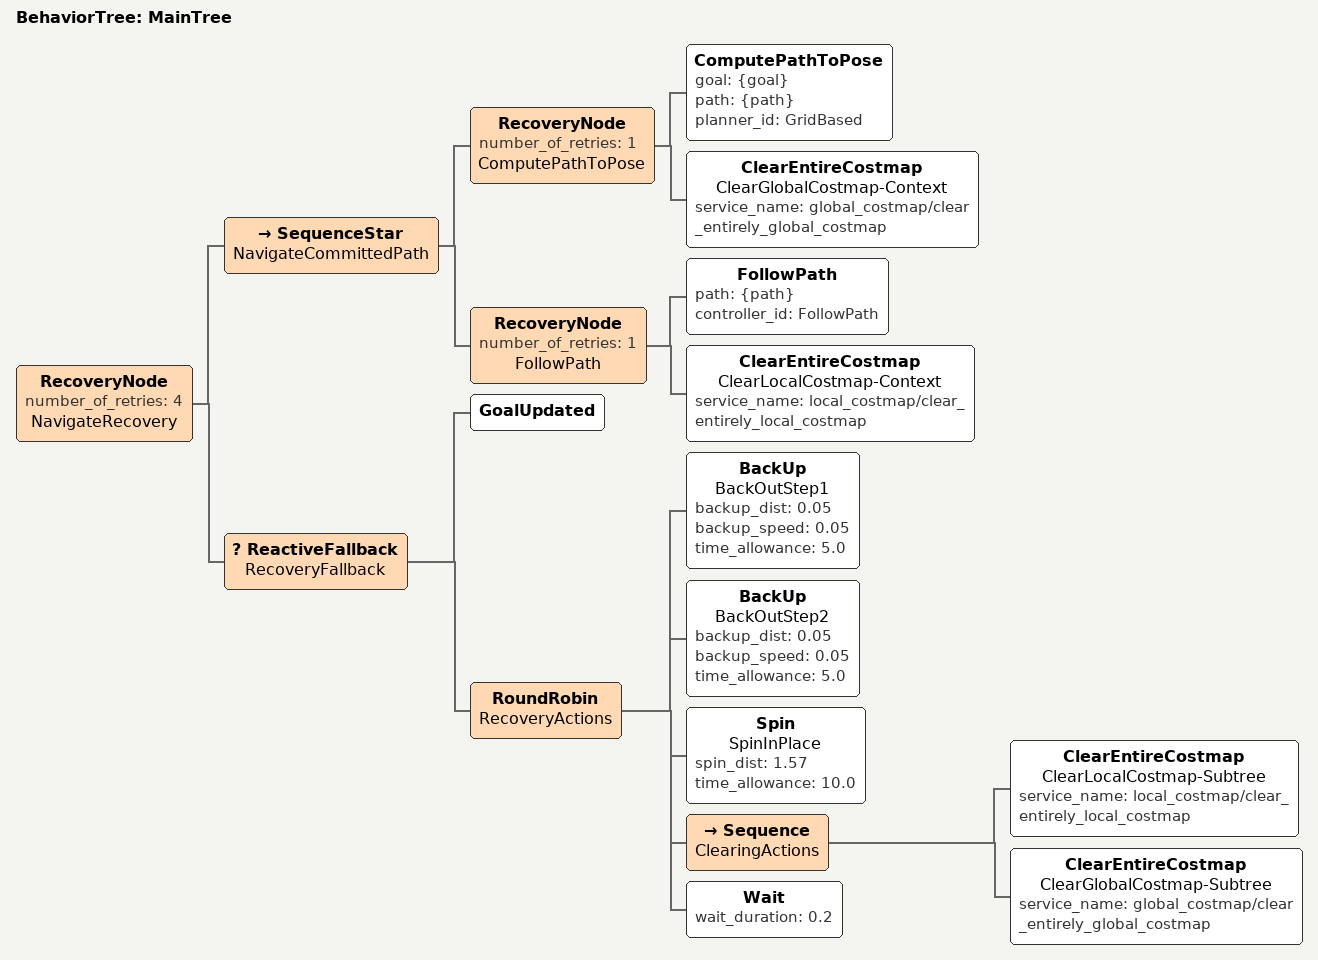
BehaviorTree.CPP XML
<root main_tree_to_execute="MainTree">
  <BehaviorTree ID="MainTree">
    <RecoveryNode number_of_retries="4" name="NavigateRecovery">
      <SequenceStar name="NavigateCommittedPath">
        <RecoveryNode number_of_retries="1" name="ComputePathToPose">
          <ComputePathToPose goal="{goal}" path="{path}" planner_id="GridBased"/>
          <ClearEntireCostmap name="ClearGlobalCostmap-Context"
            service_name="global_costmap/clear_entirely_global_costmap"/>
        </RecoveryNode>
        <RecoveryNode number_of_retries="1" name="FollowPath">
          <FollowPath path="{path}" controller_id="FollowPath"/>
          <ClearEntireCostmap name="ClearLocalCostmap-Context"
            service_name="local_costmap/clear_entirely_local_costmap"/>
        </RecoveryNode>
      </SequenceStar>
      <ReactiveFallback name="RecoveryFallback">
        <GoalUpdated/>
        <RoundRobin name="RecoveryActions">
          <!-- Replan after each 5 cm step. BackUp performs its own collision
               check and aborts rather than reversing into an obstacle. -->
          <BackUp name="BackOutStep1" backup_dist="0.05"
            backup_speed="0.05" time_allowance="5.0"/>
          <BackUp name="BackOutStep2" backup_dist="0.05"
            backup_speed="0.05" time_allowance="5.0"/>
          <Spin name="SpinInPlace" spin_dist="1.57" time_allowance="10.0"/>
          <Sequence name="ClearingActions">
            <ClearEntireCostmap name="ClearLocalCostmap-Subtree"
              service_name="local_costmap/clear_entirely_local_costmap"/>
            <ClearEntireCostmap name="ClearGlobalCostmap-Subtree"
              service_name="global_costmap/clear_entirely_global_costmap"/>
          </Sequence>
          <Wait wait_duration="0.2"/>
        </RoundRobin>
      </ReactiveFallback>
    </RecoveryNode>
  </BehaviorTree>
</root>
